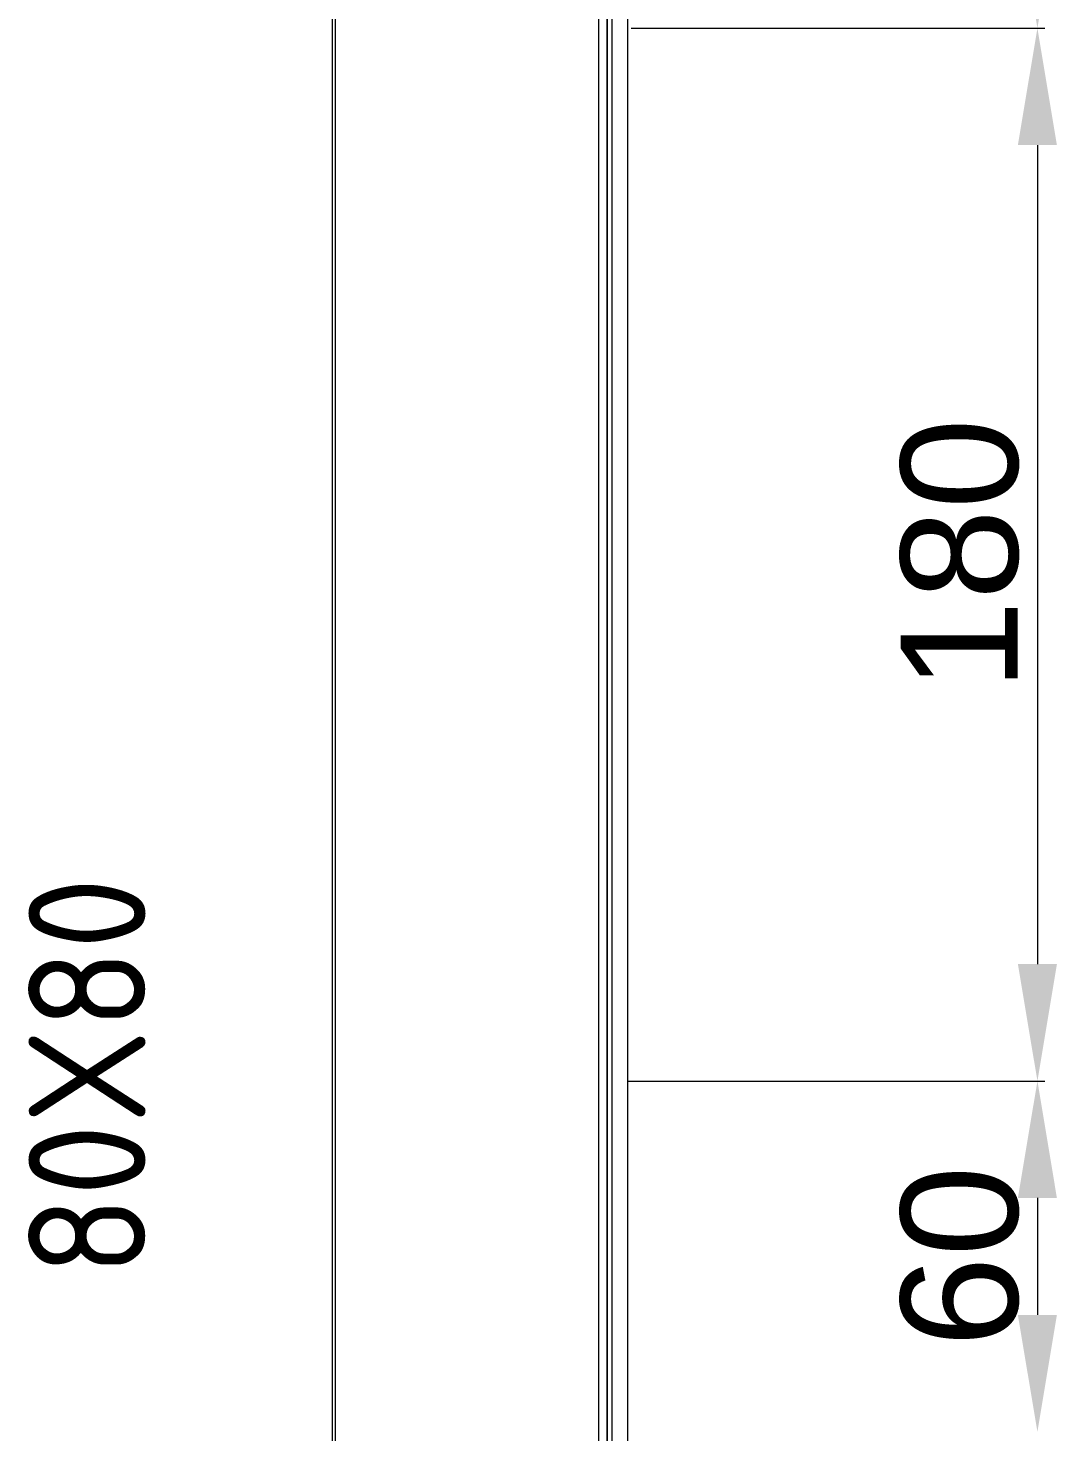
# Model space of a CAD drawing. Header units: millimetres. Extents: x 4137 to 6698, y 1400 to 3585.
# Drawn here: x 6521.5 to 6697.3, y 2400.8 to 2640.8 of the extents above; entities that cross this region are included whole.
import ezdxf

# ---------------------------------------------------------------- set-up
doc = ezdxf.new("R2010")
doc.units = ezdxf.units.MM
for name, color, linetype in [('000-PI-ORMAR', 2, 'Continuous'), ('000-PI_TEXT', 7, 'Continuous'), ('002-PI-Kabelska kanalica', 150, 'Continuous')]:
    doc.layers.add(name, color=color, linetype=linetype)
doc.styles.add('PI0', font='isocpeur.ttf', dxfattribs={"width": 0.9})
doc.styles.get("Standard").update_dxf_attribs({"font": 'arial.ttf'})

msp = doc.modelspace()

# ---------------------------------------------------------------- linework, layer by layer
at = {"layer": '000-PI-ORMAR', "color": 0, "linetype": 'ByBlock', "lineweight": 0}
for p, q in [((6618.95, 3457.78), (6618.95, 1473.28)), ((6620.45, 3457.78), (6620.45, 1473.28)), ((6620.46, 1473.28), (6620.46, 3457.78)), ((6621.23, 3437.28), (6621.23, 1486.28)), ((6623.95, 3437.28), (6623.95, 1486.28)), ((6573.95, 3405.78), (6573.95, 1515.78))]:
    msp.add_line(p, q, dxfattribs=at)
at = {"layer": '000-PI_TEXT', "color": 0, "linetype": 'ByBlock', "lineweight": 0, "ltscale": 0.25}
for p, q in [((6624.57, 2640.77), (6695.22, 2640.77)), ((6624.57, 2640.77), (6695.22, 2640.77)), ((6693.97, 2620.77), (6693.97, 2480.76)), ((6624.07, 2460.76), (6695.22, 2460.76)), ((6624.57, 2460.76), (6695.22, 2460.76)), ((6693.97, 2440.76), (6693.97, 2420.77))]:
    msp.add_line(p, q, dxfattribs=at)
at = {"layer": '000-PI_TEXT', "color": 0, "linetype": 'ByBlock', "ltscale": 0.25}
for points in [[(6690.63, 2660.77), (6697.3, 2660.77), (6693.97, 2640.77)], [(6690.63, 2620.77), (6697.3, 2620.77), (6693.97, 2640.77)], [(6690.63, 2480.76), (6697.3, 2480.76), (6693.97, 2460.76)], [(6690.63, 2440.76), (6697.3, 2440.76), (6693.97, 2460.76)], [(6690.63, 2420.77), (6697.3, 2420.77), (6693.97, 2400.77)]]:
    msp.add_solid(points, dxfattribs=at)
at = {"layer": '002-PI-Kabelska kanalica', "color": 0, "linetype": 'ByBlock', "lineweight": 0}
msp.add_line((6573.45, 3120.78), (6573.45, 1735.78), dxfattribs=at)

# ---------------------------------------------------------------- texts
at = {"color": 0, "style": 'PI0', "width": 0.9}
msp.add_text('80X80', height=20, rotation=90, dxfattribs=at).set_placement((6541.57, 2427.48))
at = {"layer": '000-PI_TEXT', "color": 0, "linetype": 'ByBlock', "lineweight": 0, "ltscale": 0.25, "char_height": 20, "attachment_point": 5, "rotation": 90}
for s, insert in [('180', (6680.75, 2550.76)), ('60', (6680.75, 2430.76))]:
    msp.add_mtext(s, dxfattribs=dict(at, insert=insert))

doc.saveas('drawing.dxf')
